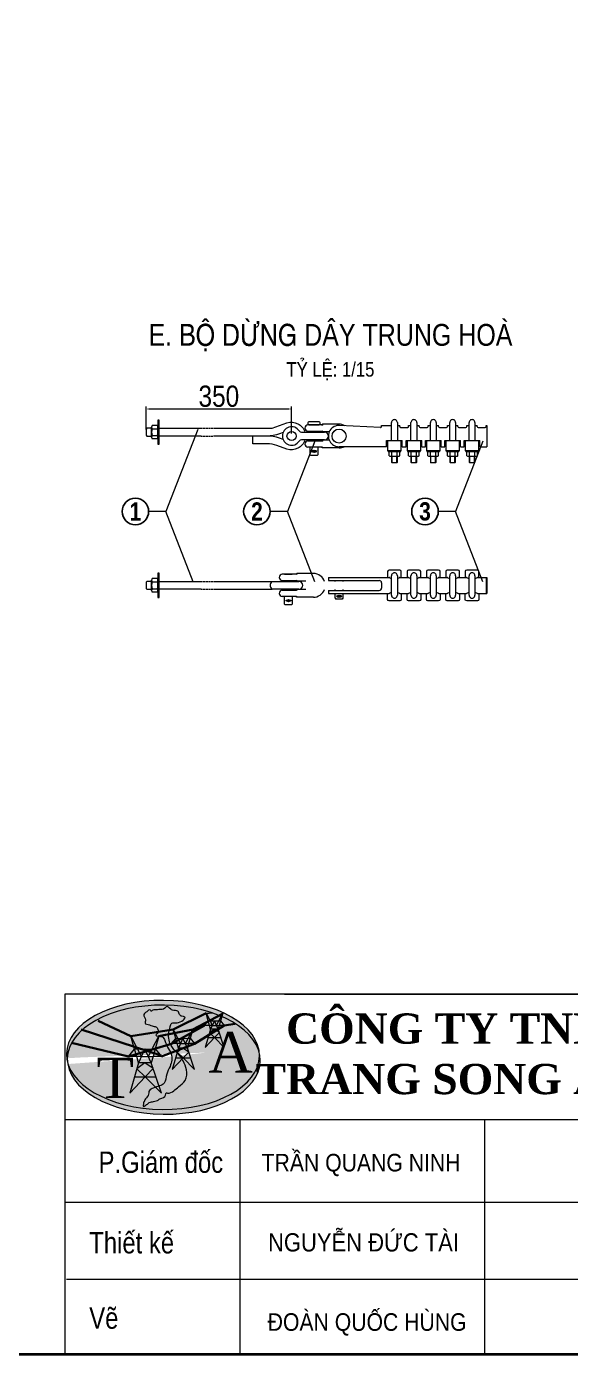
# Model space of a CAD drawing. Header units: millimetres. Extents: x 330554 to 656471, y 11007 to 130943.
# Drawn here: x 520366 to 523432, y 89055 to 96543 of the extents above; entities that cross this region are included whole.
import ezdxf
from ezdxf.enums import TextEntityAlignment as Align

# ---------------------------------------------------------------- set-up
doc = ezdxf.new("R2010")
doc.units = ezdxf.units.MM
doc.header["$LTSCALE"] = 6
doc.linetypes.add('HIDDEN2', pattern=[4.7625, 3.175, -1.5875])
for name, color, linetype, lineweight in [('Duongcoban', 4, 'Continuous', 30), ('Khung', 7, 'Continuous', 20), ('Khung ten', 7, 'Continuous', 20), ('Netcoban', 4, 'Continuous', 25), ('Netkhuat2', 3, 'HIDDEN2', 15), ('netlonkhungten', 32, 'Continuous', 35), ('Netvua', 3, 'Continuous', 20), ('Text', 7, 'Continuous', 13)]:
    doc.layers.add(name, color=color, linetype=linetype, lineweight=lineweight)
doc.styles.add('Chuthuong', font='VHELVCN.TTF', dxfattribs={"height": 60})
doc.styles.add('DeMuc', font='VHELVCB.TTF', dxfattribs={"height": 90})
doc.styles.get("Standard").update_dxf_attribs({"font": 'VHELVCN.TTF', "height": 120})
doc.styles.add('VN', font='VHELVEN.TTF')
doc.styles.add('VNI-Time', font='VTIMESN.TTF', dxfattribs={"width": 0.9})
doc.dimstyles.new('ISO-15', dxfattribs={"dimtxt": 2.5, "dimasz": 15, "dimexe": 15, "dimexo": 15, "dimgap": 10, "dimtad": 1, "dimtoh": 1, "dimdec": 0, "dimlfac": 0.5, "dimrnd": 1, "dimtxsty": 'Standard', "dimcen": 25, "dimclrd": 7, "dimclre": 7, "dimadec": 0, "dimazin": 0, "dimtfac": 1, "dimtdec": 0, "dimtmove": 0, "dimatfit": 3, "dimfxl": 1, "dimlwd": 0, "dimlwe": 0, "dimarcsym": 0})
doc.dimstyles.new('TL1-15', dxfattribs={"dimtxt": 35, "dimasz": 20, "dimexe": 20, "dimexo": 20, "dimgap": 10, "dimtad": 1, "dimtoh": 1, "dimdec": 0, "dimlfac": 0.5, "dimrnd": 1, "dimtxsty": 'Chuthuong', "dimblk": 'OBLIQUE', "dimcen": 2.5, "dimclrd": 1, "dimclre": 1, "dimclrt": 1, "dimadec": 0, "dimazin": 0, "dimtfac": 1, "dimtdec": 0, "dimtmove": 0, "dimatfit": 3, "dimfxl": 1, "dimlwd": 0, "dimlwe": 0, "dimarcsym": 0})

# ---------------------------------------------------------------- blocks, each defined once
blk = doc.blocks.new('_Oblique')
at = {"color": 0, "lineweight": -2}
blk.add_line((-0.5, -0.5), (0.5, 0.5), dxfattribs=at)
blk = doc.blocks.new('*D92')
at = {"layer": 'Defpoints', "color": 0, "transparency": 16777216}
for p in [(521040.1, 94386.3), (521040.1, 94255.9), (521860.4, 94234)]:
    blk.add_point(p, dxfattribs=at)
at = {"layer": 'Netcoban', "color": 7, "lineweight": 0, "transparency": 16777216}
for p, q in [((521040.1, 94270.9), (521040.1, 94401.3)), ((521845.4, 94386.3), (521055.1, 94386.3)), ((521860.4, 94249), (521860.4, 94401.3))]:
    blk.add_line(p, q, dxfattribs=at)
at = {"layer": 'Netcoban', "color": 7, "transparency": 16777216}
for points in [[(521055.1, 94388.8), (521055.1, 94383.8), (521040.1, 94386.3)], [(521845.4, 94388.8), (521845.4, 94383.8), (521860.4, 94386.3)]]:
    blk.add_solid(points, dxfattribs=at)
at = {"layer": 'Netcoban', "color": 0, "transparency": 16777216, "insert": (521450.2, 94457.6), "char_height": 120, "attachment_point": 5}
blk.add_mtext('350', dxfattribs=at)
blk = doc.blocks.new('COTLOGO')
at = {"layer": 'Khung'}
for p, q in [((31212.1, 146981.8), (31220.3, 146966)), ((31216.6, 146966), (31212.1, 146981.8)), ((31238.4, 146966.1), (31246.5, 146981.8)), ((31246.5, 146981.8), (31242.1, 146966.5)), ((31246.5, 146981.8), (31242.1, 146966.5)), ((31209, 146956.8), (31216.6, 146966)), ((31219.3, 146956.8), (31209, 146956.8)), ((31220.3, 146966), (31216.6, 146966)), ((31219.3, 146956.8), (31216.6, 146966)), ((31225, 146956.8), (31219.3, 146956.8)), ((31221.5, 146949), (31219.3, 146956.8)), ((31220.3, 146966), (31238.6, 146966.4)), ((31220.3, 146966), (31225, 146956.8)), ((31229.3, 146966.2), (31221.5, 146949)), ((31225, 146956.8), (31233.6, 146956.8)), ((31237.1, 146949), (31229.3, 146966.2)), ((31233.6, 146956.8), (31238.4, 146966.1)), ((31233.6, 146956.8), (31239.3, 146956.8)), ((31239.3, 146956.8), (31237.1, 146949)), ((31238.6, 146966.4), (31242.1, 146966.5)), ((31242.1, 146966.5), (31239.3, 146956.8)), ((31249.6, 146956.8), (31239.3, 146956.8)), ((31242.1, 146966.5), (31249.6, 146956.8)), ((31221.5, 146949), (31210.6, 146911.5)), ((31229.3, 146949), (31219.3, 146941.7)), ((31219.3, 146941.7), (31229.7, 146931.8)), ((31237.1, 146949), (31221.5, 146949)), ((31239.4, 146942.1), (31229.3, 146949)), ((31229.7, 146931.8), (31239.4, 146942.1)), ((31249.6, 146911.5), (31237.1, 146949)), ((31210.6, 146911.5), (31229.7, 146931.8)), ((31216.5, 146931.8), (31242.8, 146931.8)), ((31229.7, 146931.8), (31249.6, 146911.5))]:
    blk.add_line(p, q, dxfattribs=at)
blk.add_lwpolyline([(31237.1, 146949), (31229.3, 146966.2), (31221.5, 146949)], dxfattribs=at)
blk = doc.blocks.new('LOGOTRANGSONGANH')
at = {"layer": 'Duongcoban'}
h = blk.add_hatch(color=2, dxfattribs=at)
edge = h.paths.add_edge_path()
edge.add_ellipse((31307.7, 148603.9), major_axis=(-401.5, 4.4), ratio=0.565575, start_angle=-176.7666, end_angle=8.2691)
edge.add_line((30908.8, 148589.6), (30909.5, 148589.8))
edge.add_ellipse((31311, 148584), major_axis=(-401.5, 4.4), ratio=0.565575, start_angle=235.144, end_angle=359.6225, ccw=False)
edge.add_line((31542.5, 148767.8), (31555.4, 148774.6))
edge.add_line((31555.4, 148774.6), (31556.7, 148777))
edge.add_line((31556.7, 148777), (31552.8, 148763.5))
edge.add_ellipse((31311, 148584), major_axis=(-401.5, 4.4), ratio=0.565575, start_angle=188.2691, end_angle=233.3208, ccw=False)
at = {"layer": 'Khung ten'}
h = blk.add_hatch(color=256, dxfattribs=at)
edge = h.paths.add_edge_path()
edge.add_ellipse((31311, 148584), major_axis=(-401.5, 4.4), ratio=0.565575, start_angle=188.2691, end_angle=359.6225, ccw=False)
edge.add_ellipse((31307.7, 148603.9), major_axis=(-401.5, 4.4), ratio=0.565575, start_angle=-176.7666, end_angle=8.2691)
edge.add_line((30908.8, 148589.6), (30909.5, 148589.8))
h = blk.add_hatch(color=256, dxfattribs=at)
edge = h.paths.add_edge_path()
edge.add_ellipse((31307.7, 148603.9), major_axis=(-401.5, 4.4), ratio=0.565575, start_angle=8.2691, end_angle=183.2334, ccw=False)
edge.add_ellipse((31311, 148584), major_axis=(-401.5, 4.4), ratio=0.565575, start_angle=3.2334, end_angle=188.2691)
h = blk.add_hatch(color=256, dxfattribs=at)
edge = h.paths.add_edge_path()
edge.add_ellipse((31307.7, 148603.9), major_axis=(-401.5, 4.4), ratio=0.565575, start_angle=8.2691, end_angle=183.2334, ccw=False)
edge.add_ellipse((31311, 148584), major_axis=(-401.5, 4.4), ratio=0.565575, start_angle=3.2334, end_angle=188.2691)
at = {"layer": 'Text'}
h = blk.add_hatch(color=256, dxfattribs=at)
h.set_gradient(color1=(0, 0, 255), one_color=1, tint=1)
edge = h.paths.add_edge_path()
edge.add_ellipse((31307.7, 148603.9), major_axis=(-401.5, 4.4), ratio=0.565575, start_angle=-176.7666, end_angle=8.2691)
edge.add_line((30908.8, 148589.6), (30909.5, 148589.8))
edge.add_ellipse((31311, 148584), major_axis=(-401.5, 4.4), ratio=0.565575, start_angle=235.144, end_angle=359.6225, ccw=False)
edge.add_line((31542.5, 148767.8), (31555.4, 148774.6))
edge.add_line((31555.4, 148774.6), (31556.7, 148777))
edge.add_line((31556.7, 148777), (31552.8, 148763.5))
edge.add_ellipse((31311, 148584), major_axis=(-401.5, 4.4), ratio=0.565575, start_angle=188.2691, end_angle=233.3208, ccw=False)
edge = h.paths.add_edge_path()
edge.add_ellipse((31311, 148584), major_axis=(-401.5, 4.4), ratio=0.565575, start_angle=3.2334, end_angle=188.2691)
edge.add_ellipse((31307.7, 148603.9), major_axis=(-401.5, 4.4), ratio=0.565575, start_angle=8.2691, end_angle=183.2334, ccw=False)
h = blk.add_hatch(color=256, dxfattribs=at)
edge = h.paths.add_edge_path()
edge.add_spline(control_points=[(31279.9, 148791.4), (31283.4, 148791.8), (31295.3, 148793), (31313.1, 148790.9), (31323.4, 148810.8), (31337.4, 148796.4), (31350.8, 148787.1), (31371.9, 148791.4), (31374.9, 148771.1), (31385.9, 148763.4), (31413.3, 148762.3), (31371.5, 148729.4), (31343.7, 148741.8), (31332.6, 148703.2), (31327.1, 148670.8), (31343.4, 148638.6), (31359.3, 148619.3), (31378.1, 148601.9), (31395.9, 148574.6), (31407.7, 148541.4), (31408, 148495.7), (31374.7, 148474.5), (31353.3, 148453.3), (31335.3, 148442.5), (31318.6, 148447.2), (31320.8, 148426.5), (31298.6, 148424.6), (31285.2, 148413.6), (31273.9, 148411.1), (31264.6, 148408.4), (31254.7, 148408.1), (31243.9, 148400.6), (31237, 148393.9), (31223.3, 148386.5), (31227.5, 148398.4), (31225.2, 148405), (31230.4, 148409.7), (31231.6, 148422.1), (31250.3, 148432), (31246.5, 148457.6), (31270.8, 148467.7), (31291, 148473.3), (31320.7, 148486.8), (31319.7, 148524.4), (31341.9, 148559.4), (31348.7, 148603.4), (31326, 148635.2), (31316.7, 148659.3), (31308.4, 148685.3), (31269.6, 148678.7), (31287.9, 148696.8), (31287.8, 148710.2), (31280.9, 148721.7), (31266.5, 148721.2), (31255, 148730.6), (31227.7, 148731.3), (31240.1, 148753.8), (31222.9, 148768.5), (31235, 148781.8), (31243.7, 148784.8), (31248.4, 148791.4), (31256.5, 148792.8), (31258.4, 148783.2), (31263.4, 148790.3), (31270.6, 148791.3), (31276.6, 148791.4), (31279.9, 148791.4)], knot_values=[0, 0, 0, 0, 10.773567, 36.453253, 45.467944, 66.304528, 75.394476, 97.72162, 113.438285, 125.691122, 137.561709, 178.241766, 199.70113, 215.454863, 279.050772, 301.404412, 320.192795, 354.292474, 377.700084, 416.933464, 461.046809, 499.368775, 526.36929, 553.493597, 559.326846, 568.25424, 596.840814, 609.577735, 620.601304, 630.959304, 638.68193, 649.840298, 667.688051, 673.556752, 684.49326, 689.149317, 694.14707, 702.739777, 724.96225, 747.389868, 765.56329, 794.088827, 815.415753, 854.767285, 890.123291, 942.363889, 973.99518, 1003.178887, 1022.105113, 1049.27204, 1062.832724, 1076.02929, 1089.833819, 1096.09008, 1116.705884, 1137.436129, 1150.673139, 1174.702872, 1185.098835, 1197.262798, 1201.670622, 1209.468078, 1215.08546, 1219.532908, 1227.492771, 1237.449043, 1237.449043, 1237.449043, 1237.449043], degree=3, periodic=0)
at = {"color": 7}
blk.add_line((31487.9, 148776.7), (31513.4, 148779.4), dxfattribs=at)
at = {"layer": 'Duongcoban', "color": 2}
for p, q in [((31174.4, 148681.3), (31037.8, 148745.7)), ((31350.2, 148709.8), (31487, 148777)), ((31431.5, 148709.8), (31555.4, 148774.6)), ((31299.6, 148601.7), (30966.6, 148709.8)), ((31174.6, 148681.4), (31350.2, 148709.8)), ((31290.7, 148681.4), (31431.5, 148709.8)), ((31342.8, 148650.6), (31480.7, 148726.3)), ((31438.9, 148650.6), (31563, 148726.3)), ((31563, 148726.3), (31608.3, 148733.1)), ((31164.1, 148596.9), (30927.1, 148654.6)), ((31164.1, 148596.9), (31342.8, 148650.6)), ((31301.3, 148596.9), (31438.9, 148650.6))]:
    blk.add_line(p, q, dxfattribs=at)
at = {"layer": 'Text', "extrusion": (0, 0, -1)}
for centre in [(31307.7, 148603.9), (31311, 148584)]:
    blk.add_ellipse(centre, major_axis=(-401.5, 4.4), ratio=0.565575, dxfattribs=at)
at = {"layer": 'Text'}
blk.add_spline([(31279.9, 148791.4), (31290.6, 148792.2), (31315.7, 148797.8), (31321.7, 148804.6), (31340.1, 148794.9), (31347.9, 148790.2), (31369.8, 148785.5), (31377, 148771.6), (31386.9, 148764.4), (31398.5, 148761.6), (31366.2, 148736.9), (31344.7, 148736), (31338.1, 148721.7), (31334.8, 148658.2), (31344.7, 148638.2), (31356.3, 148623.4), (31379.5, 148598.4), (31392.4, 148578.8), (31405.1, 148541.8), (31400.7, 148497.9), (31372.9, 148471.5), (31352.4, 148454), (31326.7, 148445.2), (31320.9, 148445.5), (31318.8, 148436.8), (31295.3, 148420.6), (31284.3, 148414.1), (31273.7, 148410.9), (31263.6, 148408.7), (31256, 148407.5), (31246.3, 148402), (31232, 148391.3), (31226.5, 148389.2), (31226.4, 148400.1), (31226.2, 148404.8), (31228.9, 148408.9), (31231.9, 148417), (31245.7, 148434.4), (31251.4, 148456.1), (31266.8, 148465.7), (31293.7, 148475), (31312.1, 148485.9), (31323.5, 148523.5), (31337.3, 148556.1), (31341.5, 148608.2), (31326.9, 148636.2), (31315.6, 148663.2), (31305.1, 148678.9), (31278.7, 148685.3), (31285.7, 148696.9), (31286.5, 148710.1), (31278, 148720.9), (31271.7, 148721.7), (31252.3, 148728.7), (31233, 148736.2), (31235.1, 148749.2), (31228.4, 148772.3), (31234.8, 148780.4), (31245, 148787.1), (31248.1, 148790.2), (31255.9, 148790.2), (31259, 148785.5), (31262.5, 148788.4), (31270, 148791), (31279.9, 148791.4)], degree=3, dxfattribs=at)
at = {"layer": 'Duongcoban', "color": 2}
for p, xscale, yscale, zscale in [((-31811.2, -149302), 2.028000000002066, 2.028000000005704, 2.028000000000612), ((-42497.7, -199049.1), 2.366000000001804, 2.36600000000908, 2.366000000000713), ((-74322.4, -348117), 3.380000000001019, 3.380000000004657, 3.380000000001019)]:
    blk.add_blockref('COTLOGO', p, dxfattribs=dict(at, xscale=xscale, yscale=yscale, zscale=zscale))
at = {"layer": 'Text', "char_height": 169, "width": 2273.213, "attachment_point": 1}
for s, insert in [('{\\fTimes New Roman|b0|i0|c0|p18;A}', (31496.5, 148699.1)), ('{\\fTimes New Roman|b0|i0|c0|p18;T}', (31030.7, 148592.8))]:
    blk.add_mtext(s, dxfattribs=dict(at, insert=insert))

msp = doc.modelspace()

# ---------------------------------------------------------------- hatches: boundary and pattern name
at = {"layer": 'Netvua'}
h = msp.add_hatch(color=256, dxfattribs=at)
edge = h.paths.add_edge_path()
edge.add_arc((521987.619, 94147.348), 6.22, 0, 360)
h = msp.add_hatch(color=256, dxfattribs=at)
edge = h.paths.add_edge_path()
edge.add_arc((521842.8, 93305.804), 6.22, 0, 360)
h = msp.add_hatch(color=256, dxfattribs=at)
edge = h.paths.add_edge_path()
edge.add_arc((522128.44, 93330.095), 6.22, 0, 360)

# ---------------------------------------------------------------- linework, layer by layer
at = {"layer": 'Khung'}
for points in [[(528770.463, 89055.161), (528770.463, 91086.039), (520581.991, 91086.039), (520581.991, 89055.161)], [(521820.207, 91086.039), (528770.463, 91086.039)], [(520581.991, 90380.075), (528770.463, 90380.075)], [(521570.764, 89055.161), (521570.764, 90380.075)], [(522948.801, 89055.161), (522948.801, 90380.075)], [(520581.991, 89914.382), (524132.008, 89914.382)], [(520592.262, 89479.893), (528770.463, 89479.893)], [(520581.991, 89055.161), (528770.463, 89055.161)]]:
    msp.add_lwpolyline(points, dxfattribs=at)
at = {"layer": 'Netcoban'}
for centre in [(520979.552, 93808.585), (521664.964, 93808.585), (522612.503, 93808.585)]:
    msp.add_circle(centre, 74.973, dxfattribs=at)
at = {"layer": 'Netkhuat2', "ltscale": 0.3}
for p, q in [((521350.776, 94277.792), (521419.839, 94277.792)), ((521350.776, 94234.041), (521419.839, 94234.041)), ((521350.776, 93413.774), (521419.839, 93413.774)), ((521350.776, 93370.024), (521419.839, 93370.024))]:
    msp.add_line(p, q, dxfattribs=at)
at = {"layer": 'netlonkhungten'}
msp.add_lwpolyline([(508157.931, 103986.677), (528770.463, 103986.677), (528770.463, 89055.161), (508157.931, 89055.161)], close=True, dxfattribs=at)
at = {"layer": 'Netvua'}
for p, q in [((521071.161, 94227.5), (521071.161, 94284.333)), ((521103.427, 94293.805), (521073.896, 94293.805)), ((521073.896, 94274.861), (521103.427, 94274.861)), ((521106.162, 94227.5), (521106.162, 94284.333)), ((522033.034, 94296.504), (521952.698, 94296.504)), ((521952.794, 94308.116), (521952.794, 94301.973)), ((522015.492, 94313.584), (521958.263, 94313.584)), ((521958.263, 94296.504), (522015.492, 94296.504)), ((521965.002, 94296.504), (522008.753, 94296.504)), ((522020.961, 94301.973), (522020.961, 94308.116)), ((522127.699, 94300.606), (522034.001, 94300.606)), ((522362.042, 94282.171), (522130.691, 94293.695)), ((522367.511, 94293.77), (522423.851, 94293.77)), ((522367.511, 94287.639), (522367.511, 94293.77)), ((522423.851, 94208.349), (522423.851, 94310.252)), ((522456.664, 94310.176), (522456.664, 94208.349)), ((522456.664, 94293.77), (522469.641, 94293.77)), ((522469.641, 94287.336), (522469.641, 94293.77)), ((522475.11, 94281.867), (522514.704, 94281.867)), ((522520.173, 94287.336), (522520.173, 94293.77)), ((522520.173, 94293.77), (522533.227, 94293.77)), ((522533.227, 94208.349), (522533.227, 94310.252)), ((522566.039, 94310.176), (522566.039, 94208.349)), ((522566.039, 94293.77), (522579.017, 94293.77)), ((522579.017, 94287.336), (522579.017, 94293.77)), ((522584.486, 94281.867), (522624.079, 94281.867)), ((522629.548, 94293.77), (522642.602, 94293.77)), ((522629.548, 94287.336), (522629.548, 94293.77)), ((522642.602, 94208.349), (522642.602, 94310.252)), ((522675.415, 94310.176), (522675.415, 94208.349)), ((522675.415, 94293.77), (522688.392, 94293.77)), ((522688.392, 94287.336), (522688.392, 94293.77)), ((522693.861, 94281.867), (522733.455, 94281.867)), ((522738.924, 94293.77), (522751.978, 94293.77)), ((522738.924, 94287.336), (522738.924, 94293.77)), ((522751.978, 94208.349), (522751.978, 94310.252)), ((522784.79, 94310.176), (522784.79, 94208.349)), ((522784.79, 94293.77), (522797.768, 94293.77)), ((522797.768, 94287.336), (522797.768, 94293.77)), ((522803.237, 94281.867), (522842.83, 94281.867)), ((522848.299, 94293.77), (522861.353, 94293.77)), ((522848.299, 94287.336), (522848.299, 94293.77)), ((522861.353, 94208.349), (522861.353, 94310.252)), ((522894.166, 94310.176), (522894.166, 94208.349)), ((522894.166, 94293.77), (522907.143, 94293.77)), ((522907.143, 94287.336), (522907.143, 94293.77)), ((522912.612, 94281.867), (522952.206, 94281.867)), ((522957.675, 94293.77), (522961.687, 94293.77)), ((522957.675, 94287.336), (522957.675, 94293.77)), ((522961.687, 94293.77), (522961.687, 94173.456)), ((521073.896, 94236.972), (521103.427, 94236.972)), ((521073.896, 94236.972), (521073.896, 94236.972)), ((521103.427, 94218.028), (521073.896, 94218.028)), ((521640.949, 94190.291), (521640.949, 94234.041)), ((521917.014, 94255.916), (522046.317, 94255.916)), ((522046.317, 94212.166), (521917.014, 94212.166)), ((521952.698, 94260.957), (522033.034, 94260.957)), ((521952.698, 94206.269), (522033.034, 94206.269)), ((521965.002, 94255.916), (521965.002, 94260.957)), ((521965.002, 94206.269), (521965.002, 94212.166)), ((522008.753, 94260.957), (522008.753, 94255.916)), ((522008.753, 94212.166), (522008.753, 94206.269)), ((522072.213, 94256.855), (522034.001, 94256.855)), ((522072.213, 94210.371), (522034.001, 94210.371)), ((522396.166, 94208.349), (522484.349, 94208.349)), ((522396.166, 94173.456), (522396.166, 94208.349)), ((522401.635, 94208.349), (522478.88, 94208.349)), ((522401.635, 94208.349), (522401.635, 94150.499)), ((522478.88, 94150.499), (522478.88, 94208.349)), ((522484.349, 94173.456), (522484.349, 94208.349)), ((522505.542, 94173.456), (522505.542, 94208.349)), ((522505.542, 94208.349), (522593.724, 94208.349)), ((522511.011, 94208.349), (522511.011, 94150.499)), ((522511.011, 94208.349), (522588.255, 94208.349)), ((522588.255, 94150.499), (522588.255, 94208.349)), ((522593.724, 94173.456), (522593.724, 94208.349)), ((522614.917, 94173.456), (522614.917, 94208.349)), ((522614.917, 94208.349), (522703.1, 94208.349)), ((522620.386, 94208.349), (522620.386, 94150.499)), ((522620.386, 94208.349), (522697.631, 94208.349)), ((522697.631, 94150.499), (522697.631, 94208.349)), ((522703.1, 94173.456), (522703.1, 94208.349)), ((522724.293, 94173.456), (522724.293, 94208.349)), ((522724.293, 94208.349), (522812.475, 94208.349)), ((522729.762, 94208.349), (522729.762, 94150.499)), ((522729.762, 94208.349), (522807.006, 94208.349)), ((522807.006, 94150.499), (522807.006, 94208.349)), ((522812.475, 94173.456), (522812.475, 94208.349)), ((522833.668, 94173.456), (522833.668, 94208.349)), ((522833.668, 94208.349), (522921.851, 94208.349)), ((522839.137, 94208.349), (522839.137, 94150.499)), ((522839.137, 94208.349), (522916.382, 94208.349)), ((522916.382, 94150.499), (522916.382, 94208.349)), ((522921.851, 94173.456), (522921.851, 94208.349)), ((522033.034, 94170.722), (521952.698, 94170.722)), ((521965.002, 94128.072), (521965.002, 94170.722)), ((521965.002, 94128.072), (521969.377, 94123.697)), ((522004.378, 94123.697), (521969.377, 94123.697)), ((522008.753, 94128.072), (522004.378, 94123.697)), ((522008.753, 94170.722), (522008.753, 94128.072)), ((522127.699, 94166.62), (522034.001, 94166.62)), ((522396.166, 94173.456), (522127.699, 94173.456)), ((522401.635, 94150.499), (522478.88, 94150.499)), ((522404.71, 94150.499), (522404.71, 94146.398)), ((522475.804, 94150.499), (522404.71, 94150.499)), ((522404.71, 94146.398), (522475.804, 94146.398)), ((522410.262, 94122.807), (522410.262, 94144.011)), ((522417.761, 94146.398), (522462.754, 94146.398)), ((522417.761, 94120.421), (522462.754, 94120.421)), ((522456.664, 94150.499), (522423.851, 94150.499)), ((522423.851, 94120.421), (522423.851, 94085.92)), ((522425.26, 94122.807), (522425.26, 94144.011)), ((522427.132, 94082.639), (522427.132, 94120.421)), ((522453.382, 94082.639), (522453.382, 94120.421)), ((522455.255, 94122.807), (522455.255, 94144.011)), ((522456.664, 94085.92), (522456.664, 94120.421)), ((522470.253, 94122.807), (522470.253, 94144.011)), ((522475.804, 94146.398), (522475.804, 94150.499)), ((522484.349, 94173.456), (522505.542, 94173.456)), ((522511.011, 94150.499), (522588.255, 94150.499)), ((522514.086, 94150.499), (522514.086, 94146.398)), ((522585.18, 94150.499), (522514.086, 94150.499)), ((522514.086, 94146.398), (522585.18, 94146.398)), ((522519.638, 94122.807), (522519.638, 94144.011)), ((522527.136, 94146.398), (522572.129, 94146.398)), ((522527.136, 94120.421), (522572.129, 94120.421)), ((522566.039, 94150.499), (522533.227, 94150.499)), ((522533.227, 94120.421), (522533.227, 94085.92)), ((522534.635, 94122.807), (522534.635, 94144.011)), ((522536.508, 94082.639), (522536.508, 94120.421)), ((522562.758, 94082.639), (522562.758, 94120.421)), ((522564.631, 94122.807), (522564.631, 94144.011)), ((522566.039, 94085.92), (522566.039, 94120.421)), ((522579.628, 94122.807), (522579.628, 94144.011)), ((522585.18, 94146.398), (522585.18, 94150.499)), ((522593.724, 94173.456), (522614.917, 94173.456)), ((522620.386, 94150.499), (522697.631, 94150.499)), ((522694.556, 94150.499), (522623.461, 94150.499)), ((522623.461, 94150.499), (522623.461, 94146.398)), ((522623.461, 94146.398), (522694.556, 94146.398)), ((522629.013, 94122.807), (522629.013, 94144.011)), ((522636.512, 94146.398), (522681.505, 94146.398)), ((522636.512, 94120.421), (522681.505, 94120.421)), ((522675.415, 94150.499), (522642.602, 94150.499)), ((522642.602, 94120.421), (522642.602, 94085.92)), ((522644.011, 94122.807), (522644.011, 94144.011)), ((522645.883, 94082.639), (522645.883, 94120.421)), ((522672.134, 94082.639), (522672.134, 94120.421)), ((522674.006, 94122.807), (522674.006, 94144.011)), ((522675.415, 94085.92), (522675.415, 94120.421)), ((522689.004, 94122.807), (522689.004, 94144.011)), ((522694.556, 94146.398), (522694.556, 94150.499)), ((522703.1, 94173.456), (522724.293, 94173.456)), ((522729.762, 94150.499), (522807.006, 94150.499)), ((522732.837, 94150.499), (522732.837, 94146.398)), ((522803.931, 94150.499), (522732.837, 94150.499)), ((522732.837, 94146.398), (522803.931, 94146.398)), ((522738.389, 94122.807), (522738.389, 94144.011)), ((522745.888, 94146.398), (522790.881, 94146.398)), ((522745.888, 94120.421), (522790.881, 94120.421)), ((522784.79, 94150.499), (522751.978, 94150.499)), ((522751.978, 94120.421), (522751.978, 94085.92)), ((522753.386, 94122.807), (522753.386, 94144.011)), ((522755.259, 94082.639), (522755.259, 94120.421)), ((522781.509, 94082.639), (522781.509, 94120.421)), ((522783.382, 94122.807), (522783.382, 94144.011)), ((522784.79, 94085.92), (522784.79, 94120.421)), ((522798.379, 94122.807), (522798.379, 94144.011)), ((522803.931, 94146.398), (522803.931, 94150.499)), ((522812.475, 94173.456), (522833.668, 94173.456)), ((522839.137, 94150.499), (522916.382, 94150.499)), ((522842.213, 94150.499), (522842.213, 94146.398)), ((522913.307, 94150.499), (522842.213, 94150.499)), ((522842.213, 94146.398), (522913.307, 94146.398)), ((522847.764, 94122.807), (522847.764, 94144.011)), ((522855.263, 94146.398), (522900.256, 94146.398)), ((522855.263, 94120.421), (522900.256, 94120.421)), ((522894.166, 94150.499), (522861.353, 94150.499)), ((522861.353, 94120.421), (522861.353, 94085.92)), ((522862.762, 94122.807), (522862.762, 94144.011)), ((522864.635, 94082.639), (522864.635, 94120.421)), ((522890.885, 94082.639), (522890.885, 94120.421)), ((522892.757, 94122.807), (522892.757, 94144.011)), ((522894.166, 94085.92), (522894.166, 94120.421)), ((522907.755, 94122.807), (522907.755, 94144.011)), ((522913.307, 94146.398), (522913.307, 94150.499)), ((522921.851, 94173.456), (522961.687, 94173.456)), ((522423.851, 94085.92), (522427.132, 94082.639)), ((522453.382, 94082.639), (522427.132, 94082.639)), ((522456.664, 94085.92), (522453.382, 94082.639)), ((522533.227, 94085.92), (522536.508, 94082.639)), ((522562.758, 94082.639), (522536.508, 94082.639)), ((522566.039, 94085.92), (522562.758, 94082.639)), ((522642.602, 94085.92), (522645.883, 94082.639)), ((522672.134, 94082.639), (522645.883, 94082.639)), ((522675.415, 94085.92), (522672.134, 94082.639)), ((522751.978, 94085.92), (522755.259, 94082.639)), ((522781.509, 94082.639), (522755.259, 94082.639)), ((522784.79, 94085.92), (522781.509, 94082.639)), ((522861.353, 94085.92), (522864.635, 94082.639)), ((522890.885, 94082.639), (522864.635, 94082.639)), ((522894.166, 94085.92), (522890.885, 94082.639)), ((521888.215, 93454.79), (521807.879, 93454.79)), ((521820.184, 93454.79), (521863.934, 93454.79)), ((521982.88, 93458.892), (521889.183, 93458.892)), ((522423.851, 93336.268), (522423.851, 93446.297)), ((522456.664, 93446.22), (522456.664, 93336.233)), ((522533.227, 93336.268), (522533.227, 93446.297)), ((522566.039, 93446.22), (522566.039, 93336.233)), ((522642.602, 93336.268), (522642.602, 93446.297)), ((522675.415, 93446.22), (522675.415, 93336.233)), ((522751.978, 93336.268), (522751.978, 93446.297)), ((522784.79, 93446.22), (522784.79, 93336.233)), ((522861.353, 93336.268), (522861.353, 93446.297)), ((522894.166, 93446.22), (522894.166, 93336.233)), ((521071.161, 93363.483), (521071.161, 93420.316)), ((521103.427, 93429.788), (521073.896, 93429.788)), ((521073.896, 93410.844), (521103.427, 93410.844)), ((521073.896, 93372.955), (521103.427, 93372.955)), ((521073.896, 93372.955), (521073.896, 93372.955)), ((521106.162, 93363.483), (521106.162, 93420.316)), ((521419.839, 93413.774), (521750.324, 93413.774)), ((521750.324, 93413.774), (521901.499, 93413.774)), ((521807.879, 93419.243), (521888.215, 93419.243)), ((521820.184, 93413.774), (521820.184, 93419.243)), ((521863.934, 93419.243), (521863.934, 93413.774)), ((521940.756, 93415.142), (521889.183, 93415.142)), ((522067.542, 93435.667), (522409.537, 93435.667)), ((522067.542, 93435.667), (522067.542, 93419.261)), ((522067.542, 93419.261), (522353.839, 93419.261)), ((522105.823, 93413.102), (522105.823, 93419.261)), ((522149.574, 93419.261), (522149.574, 93413.102)), ((522367.511, 93405.589), (522367.511, 93376.865)), ((522470.978, 93435.667), (522518.912, 93435.667)), ((522580.354, 93435.667), (522628.288, 93435.667)), ((522689.729, 93435.667), (522737.663, 93435.667)), ((522799.105, 93435.667), (522847.039, 93435.667)), ((522908.48, 93435.667), (522961.687, 93435.667)), ((522957.675, 93435.667), (522957.675, 93346.786)), ((522961.687, 93435.667), (522961.687, 93346.786)), ((521103.427, 93354.011), (521073.896, 93354.011)), ((521419.839, 93370.024), (521750.324, 93370.024)), ((521901.499, 93370.024), (521750.324, 93370.024)), ((521807.879, 93364.555), (521888.215, 93364.555)), ((521888.215, 93329.008), (521807.879, 93329.008)), ((521820.184, 93364.555), (521820.184, 93370.024)), ((521820.184, 93286.358), (521820.184, 93329.008)), ((521863.934, 93370.024), (521863.934, 93364.555)), ((521863.934, 93329.008), (521863.934, 93286.358)), ((521940.083, 93368.657), (521889.183, 93368.657)), ((521982.88, 93324.907), (521889.183, 93324.907)), ((522067.542, 93363.193), (522067.542, 93346.786)), ((522067.542, 93363.193), (522353.839, 93363.193)), ((522067.542, 93346.786), (522409.537, 93346.898)), ((522105.823, 93363.193), (522105.823, 93369.352)), ((522105.823, 93319.115), (522105.823, 93346.799)), ((522105.823, 93319.115), (522110.198, 93314.74)), ((522145.199, 93314.74), (522110.198, 93314.74)), ((522149.574, 93319.115), (522145.199, 93314.74)), ((522149.574, 93369.352), (522149.574, 93363.193)), ((522149.574, 93346.813), (522149.574, 93319.115)), ((522470.978, 93346.898), (522518.912, 93346.898)), ((522580.354, 93346.898), (522628.288, 93346.898)), ((522689.729, 93346.898), (522737.663, 93346.898)), ((522799.105, 93346.898), (522847.039, 93346.898)), ((522908.48, 93346.786), (522961.687, 93346.786)), ((521820.184, 93286.358), (521824.559, 93281.983)), ((521859.559, 93281.983), (521824.559, 93281.983)), ((521863.934, 93286.358), (521859.559, 93281.983))]:
    msp.add_line(p, q, dxfattribs=at)
for points in [[(521071.161, 94277.792), (521044.437, 94277.792), (521040.062, 94273.417), (521040.062, 94238.416), (521044.437, 94234.041), (521071.161, 94234.041)], [(521114.365, 94187.557), (521114.365, 94324.276), (521106.162, 94324.276), (521106.162, 94187.557), (521114.365, 94187.557)], [(521114.365, 94277.792), (521350.776, 94277.792)], [(521350.776, 94234.041), (521114.365, 94234.041)], [(521114.365, 93323.54), (521114.365, 93460.259), (521106.162, 93460.259), (521106.162, 93323.54), (521114.365, 93323.54)], [(521071.161, 93413.774), (521044.437, 93413.774), (521040.062, 93409.399), (521040.062, 93374.399), (521044.437, 93370.024), (521071.161, 93370.024)], [(521114.365, 93413.774), (521350.776, 93413.774)], [(521350.776, 93370.024), (521114.365, 93370.024)]]:
    msp.add_lwpolyline(points, dxfattribs=at)
for points in [[(521419.839, 94277.792), (521750.324, 94277.792), (521834.405, 94307.515, -0.43049892), (521935.176, 94255.916, -0.43049892)], [(521812.097, 94253.226), (521791.443, 94245.924, -0.08515621), (521722.178, 94234.041), (521419.839, 94234.041)], [(521935.176, 94212.166, -0.43049892), (521834.405, 94160.567), (521776.861, 94180.91, 0.08515621), (521722.178, 94190.291), (521640.949, 94190.291)], [(521812.097, 94214.857), (521791.443, 94222.159, 0.08515621), (521722.178, 94234.041), (521722.178, 94234.041)], [(522478.88, 93435.667), (522478.88, 93470.201, 0.41421356), (522470.677, 93478.404), (522409.838, 93478.404, 0.41421356), (522401.635, 93470.201), (522401.635, 93435.667)], [(522588.255, 93435.667), (522588.255, 93470.201, 0.41421356), (522580.052, 93478.404), (522519.214, 93478.404, 0.41421356), (522511.011, 93470.201), (522511.011, 93435.667)], [(522697.631, 93435.667), (522697.631, 93470.201, 0.41421356), (522689.428, 93478.404), (522628.589, 93478.404, 0.41421356), (522620.386, 93470.201), (522620.386, 93435.667)], [(522807.006, 93435.667), (522807.006, 93470.201, 0.41421356), (522798.803, 93478.404), (522737.965, 93478.404, 0.41421356), (522729.762, 93470.201), (522729.762, 93435.667)], [(522916.382, 93435.667), (522916.382, 93470.201, 0.41421356), (522908.179, 93478.404), (522847.34, 93478.404, 0.41421356), (522839.137, 93470.201), (522839.137, 93435.667)], [(522478.88, 93346.786), (522478.88, 93312.252, -0.41421356), (522470.677, 93304.049), (522409.838, 93304.049, -0.41421356), (522401.635, 93312.252), (522401.635, 93346.786)], [(522588.255, 93346.786), (522588.255, 93312.252, -0.41421356), (522580.052, 93304.049), (522519.214, 93304.049, -0.41421356), (522511.011, 93312.252), (522511.011, 93346.786)], [(522697.631, 93346.786), (522697.631, 93312.252, -0.41421356), (522689.428, 93304.049), (522628.589, 93304.049, -0.41421356), (522620.386, 93312.252), (522620.386, 93346.786)], [(522807.006, 93346.786), (522807.006, 93312.252, -0.41421356), (522798.803, 93304.049), (522737.965, 93304.049, -0.41421356), (522729.762, 93312.252), (522729.762, 93346.786)], [(522916.382, 93346.786), (522916.382, 93312.252, -0.41421356), (522908.179, 93304.049), (522847.34, 93304.049, -0.41421356), (522839.137, 93312.252), (522839.137, 93346.786)]]:
    msp.add_lwpolyline(points, format="xyb", dxfattribs=at)
for centre, radius in [((522127.699, 94233.613), 39.458), ((521860.379, 94234.041), 25.977), ((521987.619, 94147.348), 6.22), ((521842.8, 93305.804), 6.22), ((522128.44, 93330.095), 6.22)]:
    msp.add_circle(centre, radius, dxfattribs=at)
for centre, radius, start, end in [((521088.935, 94284.333), 17.774, 147.7957725, 212.2042275), ((521138.154, 94255.916), 66.993, 163.5735786, 196.4264214), ((521088.388, 94284.333), 17.774, 327.7957725, 32.2042275), ((521039.169, 94255.916), 66.993, 343.5735786, 16.4264214), ((521860.379, 94234.041), 51.953, 34.0557977, 325.9442023), ((521952.698, 94278.73), 17.774, 90, 270), ((521958.263, 94308.116), 5.469, 90, 180), ((521958.263, 94301.973), 5.469, 180, 270), ((522015.492, 94308.116), 5.469, 0, 90), ((522015.492, 94301.973), 5.469, 270, 0), ((522027.828, 94303.183), 6.69, 273.2209401, 337.3377164), ((522032.658, 94303.183), 6.69, 273.2209401, 337.3377164), ((522127.699, 94233.613), 60.157, 87.1482352, 270), ((522127.699, 94233.613), 66.993, 61.0393295, 90), ((522362.042, 94287.639), 5.469, 266.9045962, 0), ((522440.257, 94310.176), 16.406, 0, 180.2673892), ((522475.11, 94287.336), 5.469, 180, 270), ((522514.704, 94287.336), 5.469, 270, 0), ((522549.633, 94310.176), 16.406, 0, 180.2673892), ((522584.486, 94287.336), 5.469, 180, 270), ((522624.079, 94287.336), 5.469, 270, 0), ((522659.009, 94310.176), 16.406, 0, 180.2673892), ((522693.861, 94287.336), 5.469, 180, 270), ((522733.455, 94287.336), 5.469, 270, 0), ((522768.384, 94310.176), 16.406, 0, 180.2673892), ((522803.237, 94287.336), 5.469, 180, 270), ((522842.83, 94287.336), 5.469, 270, 0), ((522877.76, 94310.176), 16.406, 0, 180.2673892), ((522912.612, 94287.336), 5.469, 180, 270), ((522952.206, 94287.336), 5.469, 270, 0), ((521088.935, 94227.5), 17.774, 147.7957725, 212.2042275), ((521088.388, 94227.5), 17.774, 327.7957725, 32.2042275), ((521917.014, 94272.323), 16.406, 214.0557977, 270), ((521917.014, 94195.76), 16.406, 90, 145.9442023), ((521952.698, 94188.496), 17.774, 90, 270), ((522027.828, 94254.278), 6.69, 22.6622836, 86.7790599), ((522027.828, 94212.948), 6.69, 273.2209401, 337.3377164), ((522032.658, 94254.278), 6.69, 22.6622836, 86.7790599), ((522032.658, 94212.948), 6.69, 273.2209401, 337.3377164), ((522046.317, 94234.041), 21.875, 270, 90), ((522027.828, 94164.043), 6.69, 22.6622836, 86.7790599), ((522032.658, 94164.043), 6.69, 22.6622836, 86.7790599), ((522127.699, 94233.613), 66.993, 270, 296.1089057), ((522417.761, 94133.422), 12.975, 54.695066, 125.3049919), ((522417.761, 94133.396), 12.975, 234.6950081, 305.304934), ((522440.257, 94098.076), 48.322, 71.9184468, 108.0815532), ((522440.257, 94168.743), 48.322, 251.9184468, 288.0815532), ((522380.101, 94222.345), 120.313, 302.0965993, 302.2479574), ((522462.754, 94133.422), 12.975, 54.6949332, 125.3050668), ((522462.754, 94133.396), 12.975, 234.6949332, 305.3050668), ((522527.136, 94133.422), 12.975, 54.695066, 125.3049919), ((522527.136, 94133.396), 12.975, 234.6950081, 305.304934), ((522549.633, 94098.076), 48.322, 71.9184468, 108.0815532), ((522549.633, 94168.743), 48.322, 251.9184468, 288.0815532), ((522489.476, 94222.345), 120.313, 302.0965993, 302.2479574), ((522572.129, 94133.422), 12.975, 54.6949332, 125.3050668), ((522572.129, 94133.396), 12.975, 234.6949332, 305.3050668), ((522636.512, 94133.422), 12.975, 54.695066, 125.3049919), ((522636.512, 94133.396), 12.975, 234.6950081, 305.304934), ((522659.009, 94098.076), 48.322, 71.9184468, 108.0815532), ((522659.009, 94168.743), 48.322, 251.9184468, 288.0815532), ((522598.852, 94222.345), 120.313, 302.0965993, 302.2479574), ((522681.505, 94133.422), 12.975, 54.6949332, 125.3050668), ((522681.505, 94133.396), 12.975, 234.6949332, 305.3050668), ((522745.888, 94133.422), 12.975, 54.695066, 125.3049919), ((522745.888, 94133.396), 12.975, 234.6950081, 305.304934), ((522768.384, 94098.076), 48.322, 71.9184468, 108.0815532), ((522768.384, 94168.743), 48.322, 251.9184468, 288.0815532), ((522708.227, 94222.345), 120.313, 302.0965993, 302.2479574), ((522790.881, 94133.422), 12.975, 54.6949332, 125.3050668), ((522790.881, 94133.396), 12.975, 234.6949332, 305.3050668), ((522855.263, 94133.422), 12.975, 54.695066, 125.3049919), ((522855.263, 94133.396), 12.975, 234.6950081, 305.304934), ((522877.76, 94098.076), 48.322, 71.9184468, 108.0815532), ((522877.76, 94168.743), 48.322, 251.9184468, 288.0815532), ((522817.603, 94222.345), 120.313, 302.0965993, 302.2479574), ((522900.256, 94133.422), 12.975, 54.6949332, 125.3050668), ((522900.256, 94133.396), 12.975, 234.6949332, 305.3050668), ((521807.879, 93437.017), 17.774, 90, 270), ((521883.009, 93461.469), 6.69, 273.2209401, 337.3377164), ((521887.839, 93461.469), 6.69, 273.2209401, 337.3377164), ((521982.88, 93391.899), 66.993, 18.4507231, 90), ((522440.257, 93446.22), 16.406, 0, 180.2673892), ((522549.633, 93446.22), 16.406, 0, 180.2673892), ((522659.009, 93446.22), 16.406, 0, 180.2673892), ((522768.384, 93446.22), 16.406, 0, 180.2673892), ((522877.76, 93446.22), 16.406, 0, 180.2673892), ((521088.935, 93420.316), 17.774, 147.7957725, 212.2042275), ((521138.154, 93391.899), 66.993, 163.5735786, 196.4264214), ((521088.935, 93363.483), 17.774, 147.7957725, 212.2042275), ((521088.388, 93420.316), 17.774, 327.7957725, 32.2042275), ((521039.169, 93391.899), 66.993, 343.5735786, 16.4264214), ((521088.388, 93363.483), 17.774, 327.7957725, 32.2042275), ((521761.262, 93391.899), 21.875, 120, 240), ((521883.009, 93412.564), 6.69, 22.6622836, 86.7790599), ((521887.839, 93412.564), 6.69, 22.6622836, 86.7790599), ((521901.499, 93391.899), 21.875, 270, 90), ((522353.839, 93405.589), 13.672, 0, 90), ((522353.839, 93376.865), 13.672, 270, 0), ((522409.537, 93427.464), 8.203, 60.8063938, 90), ((522440.257, 93482.446), 54.78, 240.8063938, 252.5728445), ((522440.257, 93482.446), 54.78, 287.4273289, 299.1936062), ((522470.978, 93427.464), 8.203, 90, 119.1936062), ((522518.912, 93427.464), 8.203, 60.8063938, 90), ((522518.912, 93427.464), 8.203, 60.8063938, 90), ((522549.633, 93482.446), 54.78, 240.8063938, 252.5728445), ((522549.633, 93482.446), 54.78, 287.4273289, 299.1936062), ((522580.354, 93427.464), 8.203, 90, 119.1936062), ((522580.354, 93427.464), 8.203, 90, 119.1936062), ((522628.288, 93427.464), 8.203, 60.8063938, 90), ((522659.009, 93482.446), 54.78, 240.8063938, 252.5728445), ((522659.009, 93482.446), 54.78, 287.4273289, 299.1936062), ((522689.729, 93427.464), 8.203, 90, 119.1936062), ((522737.663, 93427.464), 8.203, 60.8063938, 90), ((522768.384, 93482.446), 54.78, 240.8063938, 252.5728445), ((522768.384, 93482.446), 54.78, 287.4273289, 299.1936062), ((522799.105, 93427.464), 8.203, 90, 119.1936062), ((522847.039, 93427.464), 8.203, 60.8063938, 90), ((522877.76, 93482.446), 54.78, 240.8063938, 252.5728445), ((522877.76, 93482.446), 54.78, 287.4273289, 299.1936062), ((522908.48, 93427.464), 8.203, 90, 119.1936062), ((521807.879, 93346.782), 17.774, 90, 270), ((521883.009, 93371.235), 6.69, 273.2209401, 337.3377164), ((521883.009, 93322.329), 6.69, 22.6622836, 86.7790599), ((521887.839, 93371.235), 6.69, 273.2209401, 337.3377164), ((521887.839, 93322.329), 6.69, 22.6622836, 86.7790599), ((521982.88, 93391.899), 66.993, 270, 340.3318237), ((522409.537, 93355.101), 8.203, 270, 299.1936062), ((522440.257, 93300.118), 54.78, 107.4271555, 119.1936062), ((522440.257, 93336.233), 16.406, 179.7326108, 0), ((522440.257, 93300.118), 54.78, 60.8063938, 72.5726711), ((522470.978, 93355.101), 8.203, 240.8063938, 270), ((522518.912, 93355.101), 8.203, 270, 299.1936062), ((522518.912, 93355.101), 8.203, 270, 299.1936062), ((522549.633, 93300.118), 54.78, 107.4271555, 119.1936062), ((522549.633, 93336.233), 16.406, 179.7326108, 0), ((522549.633, 93300.118), 54.78, 60.8063938, 72.5726711), ((522580.354, 93355.101), 8.203, 240.8063938, 270), ((522580.354, 93355.101), 8.203, 240.8063938, 270), ((522628.288, 93355.101), 8.203, 270, 299.1936062), ((522659.009, 93300.118), 54.78, 107.4271555, 119.1936062), ((522659.009, 93336.233), 16.406, 179.7326108, 0), ((522659.009, 93300.118), 54.78, 60.8063938, 72.5726711), ((522689.729, 93355.101), 8.203, 240.8063938, 270), ((522737.663, 93355.101), 8.203, 270, 299.1936062), ((522768.384, 93300.118), 54.78, 107.4271555, 119.1936062), ((522768.384, 93336.233), 16.406, 179.7326108, 0), ((522768.384, 93300.118), 54.78, 60.8063938, 72.5726711), ((522799.105, 93355.101), 8.203, 240.8063938, 270), ((522847.039, 93355.101), 8.203, 270, 299.1936062), ((522877.76, 93300.118), 54.78, 107.4271555, 119.1936062), ((522877.76, 93336.233), 16.406, 179.7326108, 0), ((522877.76, 93300.118), 54.78, 60.8063938, 72.5726711), ((522908.48, 93355.101), 8.203, 240.8063938, 270)]:
    msp.add_arc(centre, radius, start, end, dxfattribs=at)
at = {"layer": 'Netvua', "extrusion": (0, 0, -1)}
for centre in [(521987.619, 94147.348), (522128.44, 93330.095)]:
    msp.add_ellipse(centre, major_axis=(14.326, 0), ratio=0.25234733, dxfattribs=at)
at = {"layer": 'Netvua'}
msp.add_ellipse((521842.8, 93305.634), major_axis=(14.326, 0), ratio=0.30757171, dxfattribs=at)

# ---------------------------------------------------------------- block references
at = {"color": 0, "xscale": 1.354634333241847, "yscale": 1.354634335599258, "zscale": 1.354634334818332}
msp.add_blockref('LOGOTRANGSONGANH', (478724.664, -110559.651), dxfattribs=at)

# ---------------------------------------------------------------- texts
at = {"layer": 'Netcoban'}
for s, insert, char_height, attachment_point, style in [('E. BOÄ DÖØNG DAÂY TRUNG HOAØ', (522079.478, 94711.965), 123.0475, 8, 'DeMuc'), ('TYÛ LEÄ: 1/15', (522079.478, 94599.634), 82.03166, 5, 'Chuthuong')]:
    msp.add_mtext(s, dxfattribs=dict(at, insert=insert, char_height=char_height, attachment_point=attachment_point, style=style))
at = {"layer": 'Netcoban', "char_height": 102.53958, "width": 60.75101, "attachment_point": 5}
for s, insert in [('{\\fVNI-Helve-Condense|b1|i0|c0|p2;1}', (520979.552, 93808.585)), ('{\\fVNI-Helve-Condense|b1|i0|c0|p2;2}', (521664.964, 93808.585)), ('{\\fVNI-Helve-Condense|b1|i0|c0|p2;3}', (522612.503, 93808.585))]:
    msp.add_mtext(s, dxfattribs=dict(at, insert=insert))
at = {"layer": 'Text', "style": 'VNI-Time', "width": 0.9}
for s, height, p in [('TRAÀN QUANG NINH', 99.23, (522251.925, 90086.962)), ('NGUYEÃN ÑÖÙC TAØI', 102.93939, (522265.747, 89635.693)), ('ÑOAØN QUOÁC HUØNG', 99.23, (522286.043, 89188.309))]:
    msp.add_text(s, height=height, dxfattribs=at).set_placement(p, align=Align.CENTER)
at = {"layer": 'Text', "style": 'VN'}
for s, insert, char_height, width, attachment_point in [('{\\fTimes New Roman|b1|i0|c0|p18;CÔNG TY TNHH\\PTRANG SONG ANH}', (522839.373, 90978.155), 170.69331, 2995.66765, 2), ('{\\fArial|b0|i0|c0|p34;\\W0.8;P.\\fArial|b0|i0|c238|p34;G\\fArial|b0|i0|c0|p34;iám\\fArial|b0|i0|c238|p34; đ\\fArial|b0|i0|c0|p34;ốc}', (520772.099, 90138.434), 120.313697, 1342.47309, 4), ('{\\fArial|b0|i0|c238|p34;\\W0.8;Thi\\fArial|b0|i0|c0|p34;ết kế }', (520719.673, 89684.16), 120.3137, 1342.47309, 4), ('{\\fArial|b0|i0|c0|p34;\\W0.8;Vẽ}', (520719.673, 89259.428), 120.3137, 1342.47309, 4)]:
    msp.add_mtext(s, dxfattribs=dict(at, insert=insert, char_height=char_height, width=width, attachment_point=attachment_point))

# ---------------------------------------------------------------- dimensions: what is measured, and where the dimension line sits
at = {"layer": 'Netcoban'}
dim = msp.add_linear_dim(base=(521040.062, 94386.321), p1=(521860.379, 94234.041), p2=(521040.062, 94255.916), text='350', dimstyle='ISO-15', dxfattribs=at)
dim.commit()
dim.dimension.update_dxf_attribs({"geometry": '*D92', "text_midpoint": (521450.221, 94457.601)})

# ---------------------------------------------------------------- leaders
at = {"layer": 'Duongcoban'}
for points in [[(521331.845, 94270.643), (521151.073, 93808.585), (521054.525, 93808.585)], [(521991.161, 94205.683), (521836.485, 93808.585), (521739.937, 93808.585)], [(522938.699, 94205.683), (522784.023, 93808.585), (522687.476, 93808.585)], [(521305.749, 93411.488), (521151.073, 93808.585), (521061.361, 93808.585)], [(521991.161, 93411.488), (521836.485, 93808.585), (521746.773, 93808.585)], [(522938.699, 93411.488), (522784.023, 93808.585), (522694.312, 93808.585)]]:
    msp.add_leader(points, dimstyle='TL1-15', override={"dimtad": 0}, dxfattribs=at)

doc.saveas('drawing.dxf')
